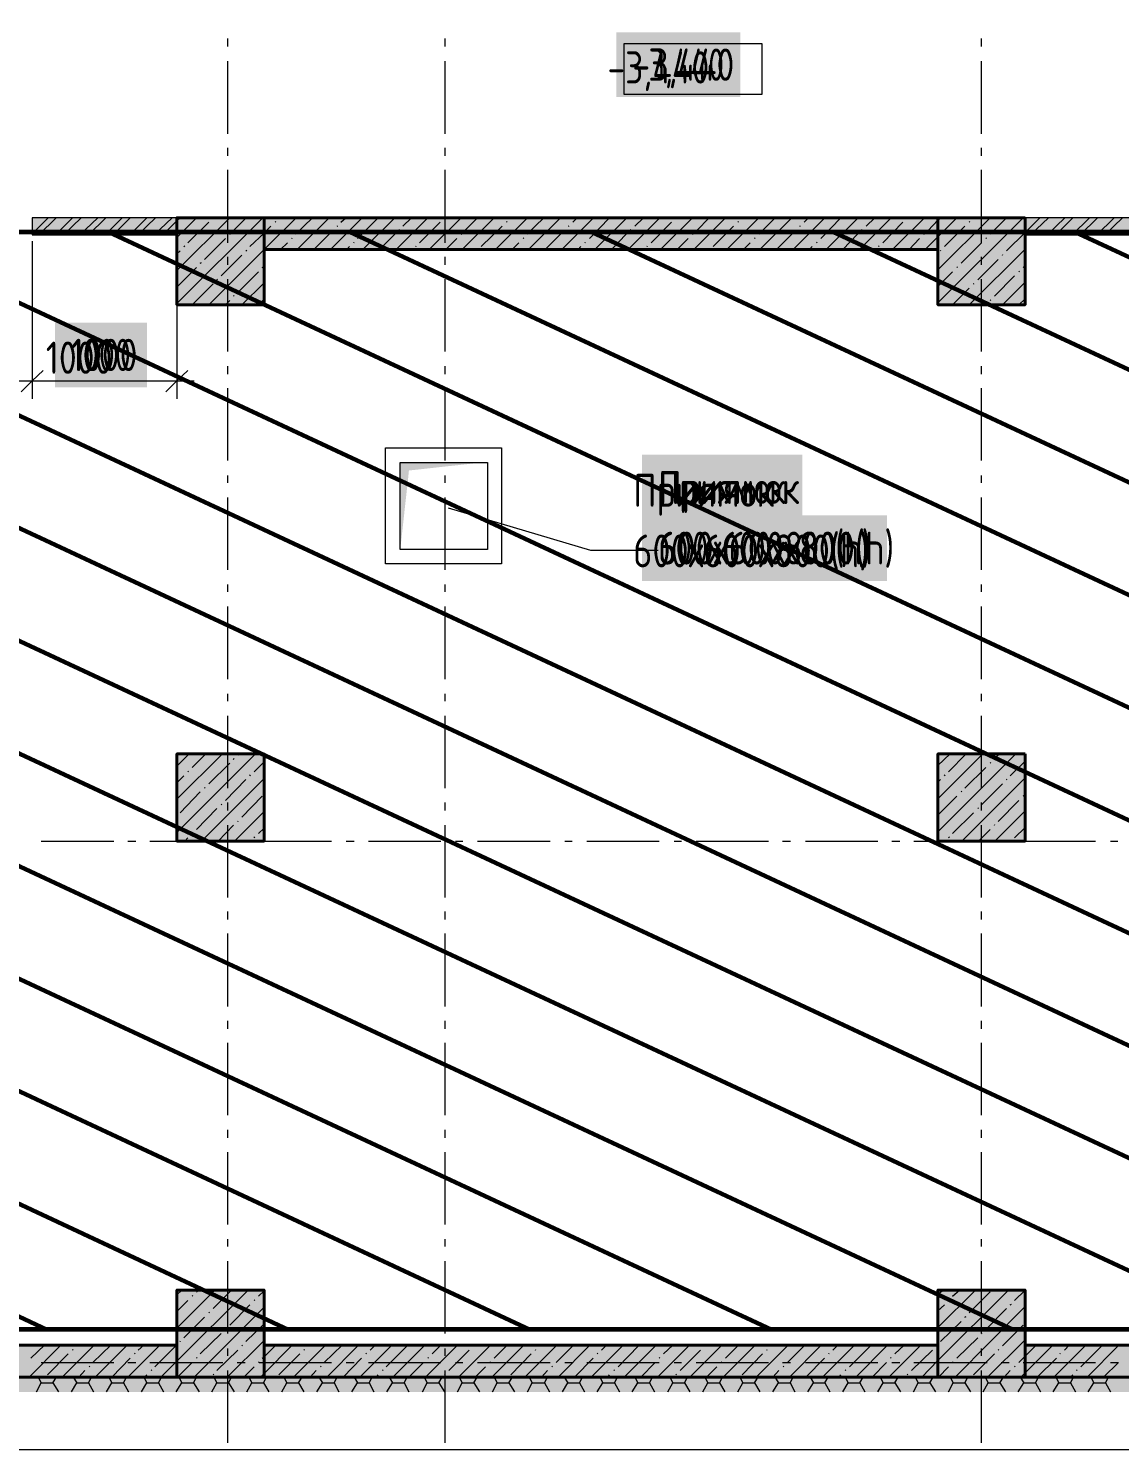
# Model space of a CAD drawing. Header units: millimetres. Extents: x -164500 to 426394, y -23753 to 102118.
# Drawn here: x -140573 to -133040, y -38 to 9776 of the extents above; entities that cross this region are included whole.
import ezdxf

# ---------------------------------------------------------------- set-up
doc = ezdxf.new("R2010")
doc.units = ezdxf.units.MM
doc.layers.add('0) шлифовка', color=5, linetype='Continuous', lineweight=60)
doc.layers.add('PDF _Геометрия', color=7, linetype='Continuous', true_color=0x1f1f1f)
doc.layers.add('PDF _Сплошная заливка', color=7, linetype='Continuous', true_color=0xffffff)
doc.layers.add('PDF _Текст', color=7, linetype='Continuous')
doc.styles.get("Standard").update_dxf_attribs({"font": 'ГОСТ тип А.ttf'})
doc.styles.add('СПДС', font='ГОСТ тип А.ttf', dxfattribs={"width": 0.9})
doc.linetypes.add('зигзаг', pattern='A,0.00254,-5.08,[131,ltypeshp.shx,S=5.08,R=0,X=-5.08,Y=0],-10.16,[131,ltypeshp.shx,S=5.08,R=180,X=5.08,Y=0],-5.08', length=20.32254)

msp = doc.modelspace()

# ---------------------------------------------------------------- hatches: boundary and pattern name
at = {"layer": '0) шлифовка', "true_color": 0x2776bb}
h = msp.add_hatch(dxfattribs=at)
h.set_pattern_fill('ANSI31', color=152, scale=222, angle=110)
h.set_pattern_definition([(155, (205553.1, 26879), (-297.8825, -638.811), [])])
h.paths.add_polyline_path([(-117984.507, 792.385), (-152464.106, 792.385), (-152464.106, 8371.204), (-117984.507, 8371.204)])
at = {"layer": 'PDF _Сплошная заливка', "linetype": 'зигзаг', "transparency": 33554559}
h = msp.add_hatch(color=256, dxfattribs=at)
h.paths.add_polyline_path([(-148553.961, 8350.022), (-148553.961, 8468.64), (-152485.288, 8468.64), (-152485.288, 8350.022)])
h.paths.add_polyline_path([(-140547.272, 8468.64), (-140547.272, 8350.022), (-139547.495, 8350.022), (-139547.495, 8468.64)])
h.paths.add_polyline_path([(-141648.721, 8350.022), (-141648.721, 8468.64), (-143449.167, 8468.64), (-143449.167, 8350.022)])
h.paths.add_polyline_path([(-144050.728, 8350.022), (-144050.728, 8468.64), (-147952.4, 8468.64), (-147952.4, 8350.022)])
msp.add_hatch(color=7, dxfattribs=at).paths.add_polyline_path([(-137632.668, 6757.157), (-137442.032, 6778.339), (-138005.466, 6778.339), (-138005.466, 6181.014), (-137980.048, 6409.777), (-137975.812, 6452.14), (-137950.394, 6680.903), (-137946.157, 6723.266), (-137903.794, 6727.503), (-137675.031, 6752.921)])

# ---------------------------------------------------------------- linework, layer by layer
at = {"layer": '0) шлифовка'}
msp.add_lwpolyline([(-117984.507, 792.385), (-152464.106, 792.385), (-152464.106, 8371.204), (-117984.507, 8371.204)], close=True, dxfattribs=at)
at = {"layer": 'PDF _Геометрия', "color": 7, "lineweight": 9}
for points in [[(-117700.672, 24299.855), (-117700.672, 24702.307), (-122085.288, 24702.307), (-122085.288, 28184.582), (-156827.54, 28184.582), (-156827.54, -37.938), (-117700.672, -37.938), (-117700.672, 360.278)], [(-139195.879, 9650.579), (-139195.879, 9705.652)], [(-137696.213, 9650.579), (-137696.213, 9705.652)], [(-133993.649, 9650.579), (-133993.649, 9705.652)], [(-139195.879, 9049.019), (-139195.879, 9548.907)], [(-137696.213, 9049.019), (-137696.213, 9548.907)], [(-133993.649, 9049.019), (-133993.649, 9548.907)], [(-139195.879, 8896.51), (-139195.879, 8951.583)], [(-137696.213, 8896.51), (-137696.213, 8951.583)], [(-133993.649, 8896.51), (-133993.649, 8951.583)], [(-139195.879, 8294.95), (-139195.879, 8799.074)], [(-137696.213, 8294.95), (-137696.213, 8799.074)], [(-133993.649, 8294.95), (-133993.649, 8799.074)], [(-140483.727, 8371.204), (-139983.838, 8371.204)], [(-139886.403, 8371.204), (-139831.33, 8371.204)], [(-139733.894, 8371.204), (-139229.769, 8371.204)], [(-139132.333, 8371.204), (-139077.261, 8371.204)], [(-138979.825, 8371.204), (-138479.937, 8371.204)], [(-138378.264, 8371.204), (-138323.192, 8371.204)], [(-138225.756, 8371.204), (-137725.867, 8371.204)], [(-137624.195, 8371.204), (-137573.359, 8371.204)], [(-137471.687, 8371.204), (-136971.798, 8371.204)], [(-136870.126, 8371.204), (-136819.29, 8371.204)], [(-136717.618, 8371.204), (-136217.729, 8371.204)], [(-136116.057, 8371.204), (-136065.221, 8371.204)], [(-135963.549, 8371.204), (-135463.66, 8371.204)], [(-135366.224, 8371.204), (-135311.152, 8371.204)], [(-135209.479, 8371.204), (-134709.591, 8371.204)], [(-134612.155, 8371.204), (-134557.083, 8371.204)], [(-134459.647, 8371.204), (-133955.522, 8371.204)], [(-133858.086, 8371.204), (-133803.013, 8371.204)], [(-133705.578, 8371.204), (-133205.689, 8371.204)], [(-133104.017, 8371.204), (-133053.181, 8371.204)], [(-140547.272, 8307.659), (-140547.272, 7341.772), (-140547.272, 7218.918)], [(-139195.879, 8142.441), (-139195.879, 8197.514)], [(-137696.213, 8142.441), (-137696.213, 8197.514)], [(-133993.649, 8142.441), (-133993.649, 8197.514)], [(-139195.879, 7545.117), (-139195.879, 8045.005)], [(-137696.213, 7545.117), (-137696.213, 8045.005)], [(-133993.649, 7545.117), (-133993.649, 8045.005)], [(-139547.495, 7867.079), (-139547.495, 7341.772), (-139547.495, 7218.918)], [(-139195.879, 7388.372), (-139195.879, 7443.445)], [(-137696.213, 7388.372), (-137696.213, 7443.445)], [(-133993.649, 7388.372), (-133993.649, 7443.445)], [(-141767.339, 7341.772), (-140547.272, 7341.772), (-139428.877, 7341.772)], [(-139195.879, 6791.048), (-139195.879, 7290.936)], [(-137696.213, 6791.048), (-137696.213, 7290.936)], [(-133993.649, 6791.048), (-133993.649, 7290.936)], [(-139195.879, 6638.539), (-139195.879, 6689.375)], [(-137696.213, 6638.539), (-137696.213, 6689.375)], [(-133993.649, 6638.539), (-133993.649, 6689.375)], [(-139195.879, 6036.979), (-139195.879, 6536.867)], [(-137696.213, 6036.979), (-137696.213, 6536.867)], [(-133993.649, 6036.979), (-133993.649, 6536.867)], [(-137675.031, 6464.849), (-136692.2, 6172.542), (-136226.202, 6172.542)], [(-139195.879, 5884.47), (-139195.879, 5935.306)], [(-137696.213, 5884.47), (-137696.213, 5935.306)], [(-133993.649, 5884.47), (-133993.649, 5935.306)], [(-139195.879, 5282.909), (-139195.879, 5782.798)], [(-137696.213, 5282.909), (-137696.213, 5782.798)], [(-133993.649, 5282.909), (-133993.649, 5782.798)], [(-139195.879, 5130.401), (-139195.879, 5181.237)], [(-137696.213, 5130.401), (-137696.213, 5181.237)], [(-133993.649, 5130.401), (-133993.649, 5181.237)], [(-139195.879, 4528.84), (-139195.879, 5028.729)], [(-137696.213, 4528.84), (-137696.213, 5028.729)], [(-133993.649, 4528.84), (-133993.649, 5028.729)], [(-139195.879, 4376.332), (-139195.879, 4431.404)], [(-137696.213, 4376.332), (-137696.213, 4431.404)], [(-133993.649, 4376.332), (-133993.649, 4431.404)], [(-139195.879, 3774.771), (-139195.879, 4274.66)], [(-137696.213, 3774.771), (-137696.213, 4274.66)], [(-133993.649, 3774.771), (-133993.649, 4274.66)], [(-140483.727, 4164.515), (-139983.838, 4164.515)], [(-139886.403, 4164.515), (-139831.33, 4164.515)], [(-139733.894, 4164.515), (-139229.769, 4164.515)], [(-139132.333, 4164.515), (-139077.261, 4164.515)], [(-138979.825, 4164.515), (-138479.937, 4164.515)], [(-138378.264, 4164.515), (-138323.192, 4164.515)], [(-138225.756, 4164.515), (-137725.867, 4164.515)], [(-137624.195, 4164.515), (-137573.359, 4164.515)], [(-137471.687, 4164.515), (-136971.798, 4164.515)], [(-136870.126, 4164.515), (-136819.29, 4164.515)], [(-136717.618, 4164.515), (-136217.729, 4164.515)], [(-136116.057, 4164.515), (-136065.221, 4164.515)], [(-135963.549, 4164.515), (-135463.66, 4164.515)], [(-135366.224, 4164.515), (-135311.152, 4164.515)], [(-135209.479, 4164.515), (-134709.591, 4164.515)], [(-134612.155, 4164.515), (-134557.083, 4164.515)], [(-134459.647, 4164.515), (-133955.522, 4164.515)], [(-133858.086, 4164.515), (-133803.013, 4164.515)], [(-133705.578, 4164.515), (-133205.689, 4164.515)], [(-133104.017, 4164.515), (-133053.181, 4164.515)], [(-139195.879, 3622.263), (-139195.879, 3677.335)], [(-137696.213, 3622.263), (-137696.213, 3677.335)], [(-133993.649, 3622.263), (-133993.649, 3677.335)], [(-139195.879, 3020.702), (-139195.879, 3524.827)], [(-137696.213, 3020.702), (-137696.213, 3524.827)], [(-133993.649, 3020.702), (-133993.649, 3524.827)], [(-139195.879, 2868.194), (-139195.879, 2923.266)], [(-137696.213, 2868.194), (-137696.213, 2923.266)], [(-133993.649, 2868.194), (-133993.649, 2923.266)], [(-139195.879, 2270.869), (-139195.879, 2770.758)], [(-137696.213, 2270.869), (-137696.213, 2770.758)], [(-133993.649, 2270.869), (-133993.649, 2770.758)], [(-139195.879, 2114.125), (-139195.879, 2169.197)], [(-137696.213, 2114.125), (-137696.213, 2169.197)], [(-133993.649, 2114.125), (-133993.649, 2169.197)], [(-139195.879, 1516.8), (-139195.879, 2016.689)], [(-137696.213, 1516.8), (-137696.213, 2016.689)], [(-133993.649, 1516.8), (-133993.649, 2016.689)], [(-139195.879, 1364.292), (-139195.879, 1415.128)], [(-137696.213, 1364.292), (-137696.213, 1415.128)], [(-133993.649, 1364.292), (-133993.649, 1415.128)], [(-139195.879, 762.731), (-139195.879, 1262.62)], [(-137696.213, 762.731), (-137696.213, 1262.62)], [(-133993.649, 762.731), (-133993.649, 1262.62)], [(-139195.879, 610.223), (-139195.879, 661.059)], [(-137696.213, 610.223), (-137696.213, 661.059)], [(-133993.649, 610.223), (-133993.649, 661.059)], [(-140483.727, 563.623), (-139983.838, 563.623)], [(-139886.403, 563.623), (-139831.33, 563.623)], [(-139733.894, 563.623), (-139229.769, 563.623)], [(-139195.879, 8.662), (-139195.879, 508.55)], [(-139132.333, 563.623), (-139077.261, 563.623)], [(-138979.825, 563.623), (-138479.937, 563.623)], [(-138378.264, 563.623), (-138323.192, 563.623)], [(-138225.756, 563.623), (-137725.867, 563.623)], [(-137696.213, 8.662), (-137696.213, 508.55)], [(-137624.195, 563.623), (-137573.359, 563.623)], [(-137471.687, 563.623), (-136971.798, 563.623)], [(-136870.126, 563.623), (-136819.29, 563.623)], [(-136717.618, 563.623), (-136217.729, 563.623)], [(-136116.057, 563.623), (-136065.221, 563.623)], [(-135963.549, 563.623), (-135463.66, 563.623)], [(-135366.224, 563.623), (-135311.152, 563.623)], [(-135209.479, 563.623), (-134709.591, 563.623)], [(-134612.155, 563.623), (-134557.083, 563.623)], [(-134459.647, 563.623), (-133955.522, 563.623)], [(-133993.649, 8.662), (-133993.649, 508.55)], [(-133858.086, 563.623), (-133803.013, 563.623)], [(-133705.578, 563.623), (-133205.689, 563.623)], [(-133104.017, 563.623), (-133053.181, 563.623)]]:
    msp.add_lwpolyline(points, dxfattribs=at)
for points in [[(-136459.201, 9671.761), (-135510.26, 9671.761), (-135510.26, 9320.145), (-136459.201, 9320.145)], [(-137306.469, 6079.342), (-138107.138, 6079.342), (-138107.138, 6880.011), (-137306.469, 6880.011)], [(-137403.905, 6176.778), (-138005.466, 6176.778), (-138005.466, 6778.339), (-137403.905, 6778.339)]]:
    msp.add_lwpolyline(points, close=True, dxfattribs=at)
at = {"layer": 'PDF _Геометрия', "color": 15, "lineweight": 9, "true_color": 0xa54a4a}
for points in [[(-140547.272, 8358.495), (-140437.127, 8468.64)], [(-140500.672, 8350.022), (-140382.055, 8468.64)], [(-140386.291, 8350.022), (-140267.673, 8468.64)], [(-140331.219, 8350.022), (-140208.365, 8468.64)], [(-140216.837, 8350.022), (-140093.983, 8468.64)], [(-140157.529, 8350.022), (-140038.911, 8468.64)], [(-140043.147, 8350.022), (-139924.53, 8468.64)], [(-139988.075, 8350.022), (-139869.457, 8468.64)], [(-139873.693, 8350.022), (-139755.076, 8468.64)], [(-139818.621, 8350.022), (-139695.767, 8468.64)], [(-139704.24, 8350.022), (-139581.386, 8468.64)], [(-139644.931, 8350.022), (-139547.495, 8447.458)], [(-133692.869, 8366.967), (-133591.196, 8468.64)], [(-133654.741, 8350.022), (-133531.887, 8468.64)], [(-133540.36, 8350.022), (-133417.506, 8468.64)], [(-133481.051, 8350.022), (-133362.434, 8468.64)], [(-133366.67, 8350.022), (-133248.052, 8468.64)], [(-133311.598, 8350.022), (-133192.98, 8468.64)], [(-133197.216, 8350.022), (-133078.599, 8468.64)], [(-133142.144, 8350.022), (-133019.29, 8468.64)]]:
    msp.add_lwpolyline(points, dxfattribs=at)
at = {"layer": 'PDF _Геометрия', "color": 16, "lineweight": 9, "true_color": 0x800000}
for points in [[(-140547.272, 8350.022), (-139547.495, 8350.022), (-139547.495, 8468.64), (-140547.272, 8468.64)], [(-133692.869, 8350.022), (-130642.701, 8350.022), (-130642.701, 8468.64), (-133692.869, 8468.64)]]:
    msp.add_lwpolyline(points, close=True, dxfattribs=at)
at = {"layer": 'PDF _Геометрия', "lineweight": 9}
for points in [[(-139547.495, 8333.077), (-139411.932, 8468.64)], [(-139547.495, 8104.314), (-139183.17, 8468.64)], [(-139547.495, 7875.552), (-138954.407, 8468.64)], [(-139547.495, 8447.458), (-139526.313, 8468.64)], [(-139327.205, 7867.079), (-138945.934, 8248.35), (-138725.644, 8468.64)], [(-139297.551, 8468.64), (-139297.551, 8468.64)], [(-139157.751, 8379.676), (-139068.788, 8468.64)], [(-138869.68, 8438.985), (-138865.444, 8443.222)], [(-138844.262, 8468.64), (-138840.026, 8468.64)], [(-138729.881, 8354.258), (-138611.263, 8468.64)], [(-138717.172, 8248.35), (-138496.882, 8468.64)], [(-138488.409, 8248.35), (-138268.119, 8468.64)], [(-138416.391, 8438.985), (-138382.501, 8468.64)], [(-138302.01, 8324.604), (-138157.974, 8468.64)], [(-138263.883, 8248.35), (-138043.593, 8468.64)], [(-138035.12, 8248.35), (-137814.831, 8468.64)], [(-137988.521, 8409.331), (-137929.212, 8468.64)], [(-137806.358, 8248.35), (-137586.068, 8468.64)], [(-137700.449, 8468.64), (-137700.449, 8468.64)], [(-137577.595, 8248.35), (-137357.306, 8468.64)], [(-137560.65, 8379.676), (-137471.687, 8468.64)], [(-137348.833, 8248.35), (-137128.543, 8468.64)], [(-137272.579, 8438.985), (-137268.342, 8443.222)], [(-137242.924, 8468.64), (-137242.924, 8468.64)], [(-137132.779, 8354.258), (-137014.162, 8468.64)], [(-137120.07, 8248.35), (-136899.78, 8468.64)], [(-136891.308, 8248.35), (-136671.018, 8468.64)], [(-136815.054, 8438.985), (-136785.399, 8468.64)], [(-136700.672, 8324.604), (-136560.873, 8468.64)], [(-136662.545, 8248.35), (-136442.255, 8468.64)], [(-136433.783, 8248.35), (-136213.493, 8468.64)], [(-136387.183, 8409.331), (-136327.874, 8468.64)], [(-136209.256, 8248.35), (-135988.967, 8468.64)], [(-136103.348, 8468.64), (-136103.348, 8468.64)], [(-135980.494, 8248.35), (-135760.204, 8468.64)], [(-135959.312, 8379.676), (-135874.585, 8468.64)], [(-135751.731, 8248.35), (-135531.442, 8468.64)], [(-135675.477, 8438.985), (-135671.241, 8443.222)], [(-135645.823, 8468.64), (-135645.823, 8468.64)], [(-135531.442, 8354.258), (-135417.06, 8468.64)], [(-135522.969, 8248.35), (-135302.679, 8468.64)], [(-135294.206, 8248.35), (-135073.916, 8468.64)], [(-135217.952, 8438.985), (-135188.298, 8468.64)], [(-135103.571, 8324.604), (-134963.772, 8468.64)], [(-135065.444, 8248.35), (-134845.154, 8468.64)], [(-134836.681, 8248.35), (-134616.391, 8468.64)], [(-134790.081, 8409.331), (-134730.773, 8468.64)], [(-134607.919, 8248.35), (-134387.629, 8468.64)], [(-134506.246, 8468.64), (-134502.01, 8468.64)], [(-134383.392, 8248.35), (-134294.429, 8337.313), (-134163.103, 8468.64)], [(-134362.211, 8379.676), (-134294.429, 8451.694), (-134277.484, 8468.64)], [(-134294.429, 8108.55), (-133934.34, 8468.64)], [(-134294.429, 7879.788), (-133705.578, 8468.64)], [(-134078.376, 8438.985), (-134074.139, 8443.222)], [(-134048.721, 8468.64), (-134048.721, 8468.64)], [(-133934.34, 8354.258), (-133819.959, 8468.64)], [(-139471.241, 8294.95), (-139327.205, 8438.985)], [(-139183.17, 8354.258), (-139178.933, 8358.495)], [(-139043.37, 8269.531), (-138945.934, 8362.731), (-138899.335, 8409.331)], [(-138602.79, 8248.35), (-138471.464, 8379.676)], [(-138441.809, 8409.331), (-138437.573, 8413.567)], [(-138149.502, 8248.35), (-138043.593, 8354.258)], [(-138013.939, 8379.676), (-138009.702, 8388.149)], [(-137874.139, 8294.95), (-137730.104, 8438.985)], [(-137586.068, 8354.258), (-137581.832, 8358.495)], [(-137446.269, 8269.531), (-137302.233, 8409.331)], [(-137005.689, 8248.35), (-136874.362, 8379.676)], [(-136844.708, 8409.331), (-136840.472, 8413.567)], [(-136548.164, 8248.35), (-136446.492, 8354.258)], [(-136416.837, 8379.676), (-136412.601, 8388.149)], [(-136272.802, 8294.95), (-136133.002, 8438.985)], [(-135988.967, 8354.258), (-135984.73, 8358.495)], [(-135844.931, 8269.531), (-135705.132, 8409.331)], [(-135408.588, 8248.35), (-135277.261, 8379.676)], [(-135247.607, 8409.331), (-135243.37, 8413.567)], [(-134951.063, 8248.35), (-134849.39, 8354.258)], [(-134819.736, 8379.676), (-134815.5, 8388.149)], [(-134675.7, 8294.95), (-134535.901, 8438.985)], [(-134391.865, 8354.258), (-134387.629, 8358.495)], [(-134247.83, 8269.531), (-134108.03, 8409.331)], [(-133819.959, 8239.877), (-133692.869, 8366.967)], [(-139500.895, 8269.531), (-139492.423, 8273.768)], [(-139356.86, 8180.568), (-139212.824, 8324.604)], [(-139073.025, 8239.877), (-139064.552, 8244.113)], [(-138831.553, 8248.35), (-138784.953, 8294.95)], [(-138755.299, 8324.604), (-138751.063, 8328.84)], [(-138374.028, 8248.35), (-138357.083, 8269.531)], [(-138327.428, 8294.95), (-138323.192, 8299.186)], [(-137899.557, 8269.531), (-137895.321, 8273.768)], [(-137691.977, 8248.35), (-137615.722, 8324.604)], [(-137234.452, 8248.35), (-137187.852, 8294.95)], [(-137158.197, 8324.604), (-137153.961, 8328.84)], [(-136776.926, 8248.35), (-136759.981, 8269.531)], [(-136730.327, 8294.95), (-136726.09, 8299.186)], [(-136302.456, 8269.531), (-136298.22, 8273.768)], [(-136094.875, 8248.35), (-136018.621, 8324.604)], [(-135637.35, 8248.35), (-135590.75, 8294.95)], [(-135561.096, 8324.604), (-135556.86, 8328.84)], [(-135179.825, 8248.35), (-135162.88, 8269.531)], [(-135133.225, 8294.95), (-135128.989, 8299.186)], [(-134705.355, 8269.531), (-134701.118, 8273.768)], [(-134493.537, 8248.35), (-134421.52, 8324.604)], [(-134277.484, 8239.877), (-134273.248, 8244.113)], [(-134133.448, 8155.15), (-133993.649, 8294.95)], [(-134078.376, 7867.079), (-133692.869, 8252.586)], [(-133963.995, 8324.604), (-133959.758, 8328.84)], [(-139547.495, 8218.695), (-139526.313, 8239.877)], [(-139386.514, 8155.15), (-139378.041, 8159.387)], [(-139242.478, 8066.187), (-139098.443, 8210.223)], [(-134019.067, 8040.769), (-133879.268, 8180.568)], [(-133849.613, 8210.223), (-133845.377, 8214.459)], [(-139547.495, 7989.933), (-139411.932, 8125.496)], [(-139128.097, 7951.806), (-138984.061, 8095.841)], [(-138958.643, 8125.496), (-138950.171, 8129.732)], [(-134294.429, 7994.169), (-134192.757, 8095.841)], [(-134163.103, 8125.496), (-134158.866, 8129.732)], [(-133904.686, 7926.388), (-133764.886, 8066.187)], [(-133735.232, 8095.841), (-133730.996, 8100.078)], [(-133705.578, 8125.496), (-133692.869, 8138.205)], [(-139441.586, 7867.079), (-139297.551, 8011.115)], [(-139272.133, 8040.769), (-139267.896, 8045.005)], [(-139098.443, 7867.079), (-138945.934, 8019.587)], [(-134192.757, 7867.079), (-134078.376, 7981.46)], [(-134048.721, 8011.115), (-134044.485, 8015.351)], [(-133849.613, 7867.079), (-133692.869, 8023.824)], [(-139212.824, 7867.079), (-139183.17, 7896.733)], [(-139157.751, 7926.388), (-139153.515, 7930.624)], [(-138984.061, 7867.079), (-138945.934, 7905.206)], [(-133934.34, 7896.733), (-133930.104, 7900.97)], [(-133735.232, 7867.079), (-133692.869, 7909.442)], [(-139547.495, 4681.349), (-139462.768, 4766.076)], [(-139547.495, 4452.586), (-139234.006, 4766.076)], [(-139547.495, 4223.824), (-139005.243, 4766.076)], [(-139441.586, 4672.876), (-139348.387, 4766.076)], [(-139157.751, 4727.948), (-139153.515, 4736.421)], [(-139128.097, 4757.603), (-139119.624, 4766.076)], [(-139013.716, 4643.222), (-138945.934, 4711.003)], [(-134294.429, 4685.585), (-134209.702, 4766.076)], [(-134294.429, 4456.822), (-133985.176, 4766.076)], [(-134294.429, 4228.06), (-133756.414, 4766.076)], [(-134222.411, 4643.222), (-134099.557, 4766.076)], [(-133904.686, 4727.948), (-133870.795, 4766.076)], [(-133794.541, 4613.567), (-133692.869, 4715.239)], [(-139547.495, 4566.967), (-139500.895, 4613.567)], [(-139471.241, 4643.222), (-139467.005, 4647.458)], [(-139327.205, 4558.495), (-139183.17, 4702.53)], [(-139043.37, 4613.567), (-139039.134, 4622.04)], [(-134247.83, 4613.567), (-134243.593, 4622.04)], [(-134108.03, 4528.84), (-133963.995, 4672.876)], [(-133934.34, 4702.53), (-133930.104, 4706.767)], [(-139378.041, 4164.515), (-138945.934, 4596.622)], [(-139356.86, 4528.84), (-139352.623, 4533.077)], [(-139212.824, 4444.113), (-139073.025, 4588.149)], [(-134294.429, 4571.204), (-134277.484, 4588.149)], [(-134129.212, 4164.515), (-133692.869, 4600.858)], [(-133993.649, 4414.459), (-133849.613, 4558.495)], [(-133819.959, 4588.149), (-133815.722, 4592.385)], [(-139526.313, 4359.387), (-139386.514, 4503.422)], [(-139242.478, 4414.459), (-139238.242, 4418.695)], [(-139098.443, 4329.732), (-138958.643, 4473.768)], [(-134294.429, 4342.441), (-134163.103, 4473.768)], [(-134133.448, 4503.422), (-134129.212, 4507.659)], [(-133879.268, 4300.078), (-133735.232, 4444.113)], [(-133705.578, 4473.768), (-133701.341, 4478.004)], [(-139411.932, 4245.005), (-139272.133, 4389.041)], [(-139149.279, 4164.515), (-138945.934, 4367.859)], [(-134192.757, 4215.351), (-134048.721, 4359.387)], [(-134019.067, 4389.041), (-134014.831, 4393.277)], [(-133900.449, 4164.515), (-133692.869, 4372.096)], [(-139263.66, 4164.515), (-139157.751, 4274.66)], [(-139128.097, 4300.078), (-139123.861, 4304.314)], [(-138984.061, 4215.351), (-138945.934, 4253.478)], [(-134014.831, 4164.515), (-133934.34, 4245.005)], [(-133904.686, 4274.66), (-133900.449, 4278.896)], [(-133764.886, 4185.696), (-133692.869, 4257.714)], [(-139492.423, 4164.515), (-139471.241, 4185.696)], [(-139441.586, 4215.351), (-139437.35, 4219.587)], [(-139013.716, 4185.696), (-139009.479, 4194.169)], [(-134222.411, 4185.696), (-134213.939, 4194.169)], [(-139657.64, 461.951), (-139547.495, 572.096), (-139056.079, 1063.511)], [(-139547.495, 1029.621), (-139513.604, 1063.511)], [(-139547.495, 800.858), (-139284.842, 1063.511)], [(-139547.495, 915.239), (-139471.241, 991.494)], [(-139441.586, 1021.148), (-139437.35, 1025.384)], [(-139411.932, 1050.802), (-139399.223, 1063.511)], [(-139297.551, 936.421), (-139170.461, 1063.511)], [(-139013.716, 991.494), (-139009.479, 995.73)], [(-138984.061, 1021.148), (-138945.934, 1059.275)], [(-134404.574, 461.951), (-134294.429, 576.332), (-133807.25, 1063.511)], [(-134294.429, 1033.857), (-134260.539, 1063.511)], [(-134294.429, 805.094), (-134036.012, 1063.511)], [(-134222.411, 991.494), (-134213.939, 995.73)], [(-134192.757, 1021.148), (-134146.157, 1063.511)], [(-134078.376, 906.767), (-133934.34, 1050.802)], [(-133764.886, 991.494), (-133692.869, 1063.511)], [(-139428.877, 461.951), (-138945.934, 944.894)], [(-139327.205, 906.767), (-139322.969, 911.003)], [(-139183.17, 822.04), (-139043.37, 961.839)], [(-134294.429, 919.476), (-134247.83, 961.839)], [(-134175.812, 461.951), (-133692.869, 949.13)], [(-133963.995, 792.385), (-133819.959, 936.421)], [(-133794.541, 961.839), (-133786.068, 966.076)], [(-139500.895, 733.077), (-139356.86, 877.112)], [(-139212.824, 792.385), (-139208.588, 796.622)], [(-139073.025, 707.659), (-138945.934, 830.513)], [(-134277.484, 707.659), (-134133.448, 847.458)], [(-134108.03, 877.112), (-134099.557, 881.349)], [(-133849.613, 678.004), (-133705.578, 822.04)], [(-139526.313, 707.659), (-139522.077, 711.895)], [(-139386.514, 622.932), (-139242.478, 762.731)], [(-139200.115, 461.951), (-138945.934, 716.131)], [(-134163.103, 593.277), (-134019.067, 733.077)], [(-133993.649, 762.731), (-133989.413, 766.967)], [(-133951.285, 461.951), (-133692.869, 720.368)], [(-140568.454, 461.951), (-140348.164, 682.241)], [(-140555.745, 593.277), (-140462.545, 682.241)], [(-140441.364, 478.896), (-140297.328, 622.932)], [(-140339.691, 461.951), (-140119.401, 682.241)], [(-140267.673, 648.35), (-140263.437, 652.586)], [(-140242.255, 678.004), (-140233.783, 682.241)], [(-140127.874, 563.623), (-140005.02, 682.241)], [(-140110.929, 461.951), (-139890.639, 682.241)], [(-139996.547, 461.951), (-139869.457, 593.277)], [(-139886.403, 461.951), (-139666.113, 682.241)], [(-139839.803, 622.932), (-139835.566, 627.168)], [(-139814.385, 648.35), (-139776.258, 682.241)], [(-139700.003, 533.968), (-139555.968, 678.004)], [(-139411.932, 593.277), (-139407.696, 597.514)], [(-139272.133, 508.55), (-139128.097, 648.35)], [(-139098.443, 678.004), (-139094.206, 682.241)], [(-138971.352, 461.951), (-138945.934, 487.369), (-138751.063, 682.241)], [(-138958.643, 593.277), (-138945.934, 601.75), (-138865.444, 682.241)], [(-138844.262, 478.896), (-138700.226, 622.932)], [(-138742.59, 461.951), (-138522.3, 682.241)], [(-138670.572, 648.35), (-138666.336, 652.586)], [(-138640.918, 678.004), (-138636.681, 682.241)], [(-138530.773, 563.623), (-138407.919, 682.241)], [(-138513.827, 461.951), (-138293.537, 682.241)], [(-138399.446, 461.951), (-138272.356, 593.277)], [(-138285.065, 461.951), (-138064.775, 682.241)], [(-138242.701, 622.932), (-138238.465, 627.168)], [(-138213.047, 648.35), (-138179.156, 682.241)], [(-138102.902, 533.968), (-137958.866, 678.004)], [(-138056.302, 461.951), (-137836.012, 682.241)], [(-137831.776, 461.951), (-137611.486, 682.241)], [(-137814.831, 593.277), (-137810.594, 597.514)], [(-137785.176, 622.932), (-137725.867, 682.241)], [(-137670.795, 508.55), (-137530.996, 648.35)], [(-137603.013, 461.951), (-137382.724, 682.241)], [(-137501.341, 678.004), (-137497.105, 682.241)], [(-137374.251, 461.951), (-137153.961, 682.241)], [(-137357.306, 593.277), (-137268.342, 682.241)], [(-137242.924, 478.896), (-137103.125, 622.932)], [(-137145.488, 461.951), (-136925.199, 682.241)], [(-137073.471, 648.35), (-137069.234, 652.586)], [(-137043.816, 678.004), (-137039.58, 682.241)], [(-136929.435, 563.623), (-136810.817, 682.241)], [(-136916.726, 461.951), (-136696.436, 682.241)], [(-136802.345, 461.951), (-136675.254, 593.277)], [(-136687.963, 461.951), (-136467.673, 682.241)], [(-136645.6, 622.932), (-136641.364, 627.168)], [(-136615.945, 648.35), (-136582.055, 682.241)], [(-136501.564, 533.968), (-136361.765, 678.004)], [(-136459.201, 461.951), (-136238.911, 682.241)], [(-136230.438, 461.951), (-136010.148, 682.241)], [(-136217.729, 593.277), (-136213.493, 597.514)], [(-136188.075, 622.932), (-136124.53, 682.241)], [(-136073.693, 508.55), (-135933.894, 648.35)], [(-136005.912, 461.951), (-135785.622, 682.241)], [(-135904.24, 678.004), (-135900.003, 682.241)], [(-135777.149, 461.951), (-135556.86, 682.241)], [(-135760.204, 593.277), (-135671.241, 682.241)], [(-135645.823, 478.896), (-135506.023, 622.932)], [(-135548.387, 461.951), (-135328.097, 682.241)], [(-135476.369, 648.35), (-135472.133, 652.586)], [(-135446.715, 678.004), (-135442.478, 682.241)], [(-135332.333, 563.623), (-135213.716, 682.241)], [(-135319.624, 461.951), (-135099.335, 682.241)], [(-135205.243, 461.951), (-135078.153, 593.277)], [(-135090.862, 461.951), (-134870.572, 682.241)], [(-135048.498, 622.932), (-135044.262, 627.168)], [(-135018.844, 648.35), (-134984.953, 682.241)], [(-134904.463, 533.968), (-134760.427, 678.004)], [(-134862.099, 461.951), (-134641.809, 682.241)], [(-134633.337, 461.951), (-134413.047, 682.241)], [(-134620.628, 593.277), (-134616.391, 597.514)], [(-134590.973, 622.932), (-134527.428, 682.241)], [(-134476.592, 508.55), (-134332.556, 648.35)], [(-134307.138, 678.004), (-134302.902, 682.241)], [(-134048.721, 478.896), (-133904.686, 622.932)], [(-133879.268, 648.35), (-133875.031, 652.586)], [(-133735.232, 563.623), (-133692.869, 605.986), (-133616.614, 682.241)], [(-133722.523, 461.951), (-133692.869, 491.605), (-133502.233, 682.241)], [(-133608.142, 461.951), (-133476.815, 593.277)], [(-133493.76, 461.951), (-133273.471, 682.241)], [(-133451.397, 622.932), (-133447.161, 627.168)], [(-133421.743, 648.35), (-133387.852, 682.241)], [(-133307.361, 533.968), (-133163.326, 678.004)], [(-133264.998, 461.951), (-133044.708, 682.241)], [(-140225.31, 461.951), (-140182.947, 508.55)], [(-140153.292, 533.968), (-140149.056, 538.205)], [(-139725.421, 508.55), (-139721.185, 512.787)], [(-139543.259, 461.951), (-139441.586, 563.623)], [(-139085.734, 461.951), (-139013.716, 533.968)], [(-138984.061, 563.623), (-138979.825, 567.859)], [(-138628.209, 461.951), (-138585.845, 508.55)], [(-138556.191, 533.968), (-138551.954, 538.205)], [(-138128.32, 508.55), (-138124.084, 512.787)], [(-137946.157, 461.951), (-137844.485, 563.623)], [(-137488.632, 461.951), (-137416.614, 533.968)], [(-137386.96, 563.623), (-137382.724, 567.859)], [(-137031.107, 461.951), (-136988.744, 508.55)], [(-136959.089, 533.968), (-136954.853, 538.205)], [(-136531.219, 508.55), (-136526.982, 512.787)], [(-136344.819, 461.951), (-136247.384, 563.623)], [(-135891.531, 461.951), (-135819.513, 533.968)], [(-135789.858, 563.623), (-135785.622, 567.859)], [(-135434.006, 461.951), (-135391.642, 508.55)], [(-135361.988, 533.968), (-135357.751, 538.205)], [(-134934.117, 508.55), (-134929.881, 512.787)], [(-134747.718, 461.951), (-134650.282, 563.623)], [(-134290.193, 461.951), (-134222.411, 533.968)], [(-134192.757, 563.623), (-134188.521, 567.859)], [(-133836.904, 461.951), (-133794.541, 508.55)], [(-133764.886, 533.968), (-133760.65, 538.205)], [(-133337.016, 508.55), (-133332.779, 512.787)], [(-133150.617, 461.951), (-133048.944, 563.623)], [(-139772.021, 461.951), (-139755.076, 478.896)], [(-139297.551, 478.896), (-139293.314, 483.132)], [(-138170.683, 461.951), (-138157.974, 478.896)], [(-137700.449, 478.896), (-137696.213, 483.132)], [(-136573.582, 461.951), (-136560.873, 478.896)], [(-136103.348, 478.896), (-136099.112, 483.132)], [(-134976.481, 461.951), (-134963.772, 478.896)], [(-134506.246, 478.896), (-134502.01, 483.132)], [(-133379.379, 461.951), (-133362.434, 478.896)]]:
    msp.add_lwpolyline(points, dxfattribs=at)
at = {"layer": 'PDF _Геометрия', "color": 7, "lineweight": 40}
for points in [[(-138945.934, 7867.079), (-138945.934, 8468.64), (-139547.495, 8468.64), (-139547.495, 7867.079)], [(-134294.429, 8468.64), (-138945.934, 8468.64), (-138945.934, 8248.35), (-134294.429, 8248.35)], [(-133692.869, 8468.64), (-134294.429, 8468.64), (-134294.429, 7867.079), (-133692.869, 7867.079)], [(-138945.934, 4766.076), (-139547.495, 4766.076), (-139547.495, 4164.515), (-138945.934, 4164.515)], [(-133692.869, 4766.076), (-134294.429, 4766.076), (-134294.429, 4164.515), (-133692.869, 4164.515)], [(-138945.934, 461.951), (-138945.934, 1063.511), (-139547.495, 1063.511), (-139547.495, 461.951)], [(-133692.869, 461.951), (-133692.869, 1063.511), (-134294.429, 1063.511), (-134294.429, 461.951)], [(-143449.167, 461.951), (-139547.495, 461.951), (-139547.495, 682.241), (-143449.167, 682.241)], [(-138945.934, 461.951), (-134294.429, 461.951), (-134294.429, 682.241), (-138945.934, 682.241)], [(-133692.869, 461.951), (-130642.701, 461.951), (-130642.701, 682.241), (-133692.869, 682.241)]]:
    msp.add_lwpolyline(points, close=True, dxfattribs=at)
at = {"layer": 'PDF _Геометрия', "color": 7, "lineweight": 18}
for points in [[(-140471.018, 7413.79), (-140547.272, 7341.772), (-140623.526, 7265.518)], [(-139471.241, 7413.79), (-139547.495, 7341.772), (-139623.749, 7265.518)]]:
    msp.add_lwpolyline(points, dxfattribs=at)
at = {"layer": 'PDF _Геометрия', "color": 251, "lineweight": 9, "true_color": 0x4a4a4a}
for points in [[(-140517.618, 360.278), (-140483.727, 423.824)], [(-140504.909, 461.951), (-140483.727, 423.824), (-140403.236, 423.824), (-140365.109, 360.278)], [(-140403.236, 423.824), (-140377.818, 461.951)], [(-140276.146, 360.278), (-140238.019, 423.824)], [(-140263.437, 461.951), (-140238.019, 423.824), (-140157.529, 423.824), (-140123.638, 360.278)], [(-140157.529, 423.824), (-140136.347, 461.951)], [(-140034.675, 360.278), (-139996.547, 423.824)], [(-140017.729, 461.951), (-139996.547, 423.824), (-139916.057, 423.824), (-139882.166, 360.278)], [(-139916.057, 423.824), (-139894.875, 461.951)], [(-139793.203, 360.278), (-139755.076, 423.824)], [(-139776.258, 461.951), (-139755.076, 423.824), (-139674.585, 423.824), (-139640.695, 360.278)], [(-139674.585, 423.824), (-139653.404, 461.951)], [(-139551.731, 360.278), (-139513.604, 423.824)], [(-139534.786, 461.951), (-139513.604, 423.824), (-139433.114, 423.824), (-139394.987, 360.278)], [(-139433.114, 423.824), (-139411.932, 461.951)], [(-139306.023, 360.278), (-139272.133, 423.824)], [(-139293.314, 461.951), (-139272.133, 423.824), (-139191.642, 423.824), (-139153.515, 360.278)], [(-139191.642, 423.824), (-139170.461, 461.951)], [(-139064.552, 360.278), (-139030.661, 423.824)], [(-139051.843, 461.951), (-139030.661, 423.824), (-138950.171, 423.824), (-138912.044, 360.278)], [(-138950.171, 423.824), (-138928.989, 461.951)], [(-138823.08, 360.278), (-138789.19, 423.824)], [(-138810.371, 461.951), (-138789.19, 423.824), (-138708.699, 423.824), (-138670.572, 360.278)], [(-138708.699, 423.824), (-138683.281, 461.951)], [(-138581.609, 360.278), (-138543.482, 423.824)], [(-138568.9, 461.951), (-138543.482, 423.824), (-138462.991, 423.824), (-138429.1, 360.278)], [(-138462.991, 423.824), (-138441.809, 461.951)], [(-138340.137, 360.278), (-138302.01, 423.824)], [(-138323.192, 461.951), (-138302.01, 423.824), (-138221.52, 423.824), (-138187.629, 360.278)], [(-138221.52, 423.824), (-138200.338, 461.951)], [(-138098.666, 360.278), (-138060.539, 423.824)], [(-138081.72, 461.951), (-138060.539, 423.824), (-137980.048, 423.824), (-137946.157, 360.278)], [(-137980.048, 423.824), (-137958.866, 461.951)], [(-137852.958, 360.278), (-137819.067, 423.824)], [(-137840.249, 461.951), (-137819.067, 423.824), (-137738.576, 423.824), (-137700.449, 360.278)], [(-137738.576, 423.824), (-137717.395, 461.951)], [(-137611.486, 360.278), (-137577.595, 423.824)], [(-137598.777, 461.951), (-137577.595, 423.824), (-137497.105, 423.824), (-137458.978, 360.278)], [(-137497.105, 423.824), (-137475.923, 461.951)], [(-137370.015, 360.278), (-137336.124, 423.824)], [(-137357.306, 461.951), (-137336.124, 423.824), (-137255.633, 423.824), (-137217.506, 360.278)], [(-137255.633, 423.824), (-137230.215, 461.951)], [(-137128.543, 360.278), (-137094.652, 423.824)], [(-137115.834, 461.951), (-137094.652, 423.824), (-137009.925, 423.824), (-136976.035, 360.278)], [(-137009.925, 423.824), (-136988.744, 461.951)], [(-136887.071, 360.278), (-136848.944, 423.824)], [(-136874.362, 461.951), (-136848.944, 423.824), (-136768.454, 423.824), (-136734.563, 360.278)], [(-136768.454, 423.824), (-136747.272, 461.951)], [(-136645.6, 360.278), (-136607.473, 423.824)], [(-136628.654, 461.951), (-136607.473, 423.824), (-136526.982, 423.824), (-136493.091, 360.278)], [(-136526.982, 423.824), (-136505.801, 461.951)], [(-136404.128, 360.278), (-136366.001, 423.824)], [(-136387.183, 461.951), (-136366.001, 423.824), (-136285.511, 423.824), (-136251.62, 360.278)], [(-136285.511, 423.824), (-136264.329, 461.951)], [(-136158.42, 360.278), (-136124.53, 423.824)], [(-136145.711, 461.951), (-136124.53, 423.824), (-136044.039, 423.824), (-136005.912, 360.278)], [(-136044.039, 423.824), (-136022.857, 461.951)], [(-135916.949, 360.278), (-135883.058, 423.824)], [(-135904.24, 461.951), (-135883.058, 423.824), (-135802.568, 423.824), (-135764.44, 360.278)], [(-135802.568, 423.824), (-135781.386, 461.951)], [(-135675.477, 360.278), (-135641.586, 423.824)], [(-135662.768, 461.951), (-135641.586, 423.824), (-135561.096, 423.824), (-135522.969, 360.278)], [(-135561.096, 423.824), (-135535.678, 461.951)], [(-135434.006, 360.278), (-135395.879, 423.824)], [(-135421.297, 461.951), (-135395.879, 423.824), (-135315.388, 423.824), (-135281.497, 360.278)], [(-135315.388, 423.824), (-135294.206, 461.951)], [(-135192.534, 360.278), (-135154.407, 423.824)], [(-135175.589, 461.951), (-135154.407, 423.824), (-135073.916, 423.824), (-135040.026, 360.278)], [(-135073.916, 423.824), (-135052.735, 461.951)], [(-134951.063, 360.278), (-134912.935, 423.824)], [(-134934.117, 461.951), (-134912.935, 423.824), (-134832.445, 423.824), (-134798.554, 360.278)], [(-134832.445, 423.824), (-134811.263, 461.951)], [(-134709.591, 360.278), (-134671.464, 423.824)], [(-134692.646, 461.951), (-134671.464, 423.824), (-134590.973, 423.824), (-134552.846, 360.278)], [(-134590.973, 423.824), (-134569.792, 461.951)], [(-134463.883, 360.278), (-134429.992, 423.824)], [(-134451.174, 461.951), (-134429.992, 423.824), (-134349.502, 423.824), (-134311.375, 360.278)], [(-134349.502, 423.824), (-134328.32, 461.951)], [(-134222.411, 360.278), (-134188.521, 423.824)], [(-134209.702, 461.951), (-134188.521, 423.824), (-134108.03, 423.824), (-134069.903, 360.278)], [(-134108.03, 423.824), (-134086.848, 461.951)], [(-133980.94, 360.278), (-133947.049, 423.824)], [(-133968.231, 461.951), (-133947.049, 423.824), (-133866.559, 423.824), (-133828.432, 360.278)], [(-133866.559, 423.824), (-133841.141, 461.951)], [(-133739.468, 360.278), (-133701.341, 423.824)], [(-133726.759, 461.951), (-133701.341, 423.824), (-133620.851, 423.824), (-133586.96, 360.278)], [(-133620.851, 423.824), (-133599.669, 461.951)], [(-133497.997, 360.278), (-133459.87, 423.824)], [(-133481.051, 461.951), (-133459.87, 423.824), (-133379.379, 423.824), (-133345.488, 360.278)], [(-133379.379, 423.824), (-133358.197, 461.951)], [(-133256.525, 360.278), (-133218.398, 423.824)], [(-133239.58, 461.951), (-133218.398, 423.824), (-133137.908, 423.824), (-133104.017, 360.278)], [(-133137.908, 423.824), (-133116.726, 461.951)]]:
    msp.add_lwpolyline(points, dxfattribs=at)
at = {"layer": 'PDF _Сплошная заливка', "linetype": 'зигзаг', "lineweight": 5, "transparency": 33554559}
for points in [[(-139547.495, 8468.64), (-139547.495, 7867.079), (-138945.934, 8468.64), (-138945.934, 7867.079)], [(-138945.934, 8468.64), (-138945.934, 8248.35), (-134294.429, 8468.64), (-134294.429, 8248.35)], [(-134294.429, 8468.64), (-134294.429, 7867.079), (-133692.869, 8468.64), (-133692.869, 7867.079)], [(-133692.869, 8468.64), (-133692.869, 8350.022), (-130642.701, 8468.64), (-130642.701, 8350.022)], [(-139547.495, 4766.076), (-139547.495, 4164.515), (-138945.934, 4766.076), (-138945.934, 4164.515)], [(-134294.429, 4766.076), (-134294.429, 4164.515), (-133692.869, 4766.076), (-133692.869, 4164.515)], [(-139547.495, 1063.511), (-139547.495, 461.951), (-138945.934, 1063.511), (-138945.934, 461.951)], [(-134294.429, 1063.511), (-134294.429, 461.951), (-133692.869, 1063.511), (-133692.869, 461.951)], [(-143449.167, 682.241), (-143449.167, 461.951), (-139547.495, 682.241), (-139547.495, 461.951)], [(-138945.934, 682.241), (-138945.934, 461.951), (-134294.429, 682.241), (-134294.429, 461.951)], [(-133692.869, 682.241), (-133692.869, 461.951), (-130642.701, 682.241), (-130642.701, 461.951)], [(-156429.323, 461.951), (-156429.323, 360.278), (-80357.306, 461.951), (-80357.306, 360.278)]]:
    msp.add_solid(points, dxfattribs=at)

# ---------------------------------------------------------------- texts
at = {"linetype": 'зигзаг', "attachment_point": 4, "style": 'СПДС', "bg_fill": 1, "box_fill_scale": 1.5, "bg_fill_color": 7, "bg_fill_true_color": 16777215, "bg_fill_transparency": 0}
for s, insert, char_height in [('-3,440', (-136402.417, 9499.694), 222.8704), ('1000', (-140278.844, 7521.242), 222.8704), ('Приямок', (-136224.482, 6574.048), 226.8403), ('600х600х800(h)', (-136224.482, 6175.815), 226.84032)]:
    msp.add_mtext(s, dxfattribs=dict(at, insert=insert, char_height=char_height))
at = {"layer": 'PDF _Текст', "linetype": 'зигзаг', "attachment_point": 4}
for s, insert, char_height in [('-3,440', (-136575.859, 9480.541), 222.8704), ('-3,440', (-136402.417, 9499.694), 222.8704), ('1000', (-140452.286, 7502.089), 222.8704), ('1000', (-140278.844, 7521.242), 222.8704), ('Приямок', (-136397.924, 6554.896), 226.8403), ('Приямок', (-136224.482, 6574.048), 226.8403), ('600х600х800(h)', (-136397.924, 6156.663), 226.84032), ('600х600х800(h)', (-136224.482, 6175.815), 226.84032)]:
    msp.add_mtext(s, dxfattribs=dict(at, insert=insert, char_height=char_height))

doc.saveas('drawing.dxf')
